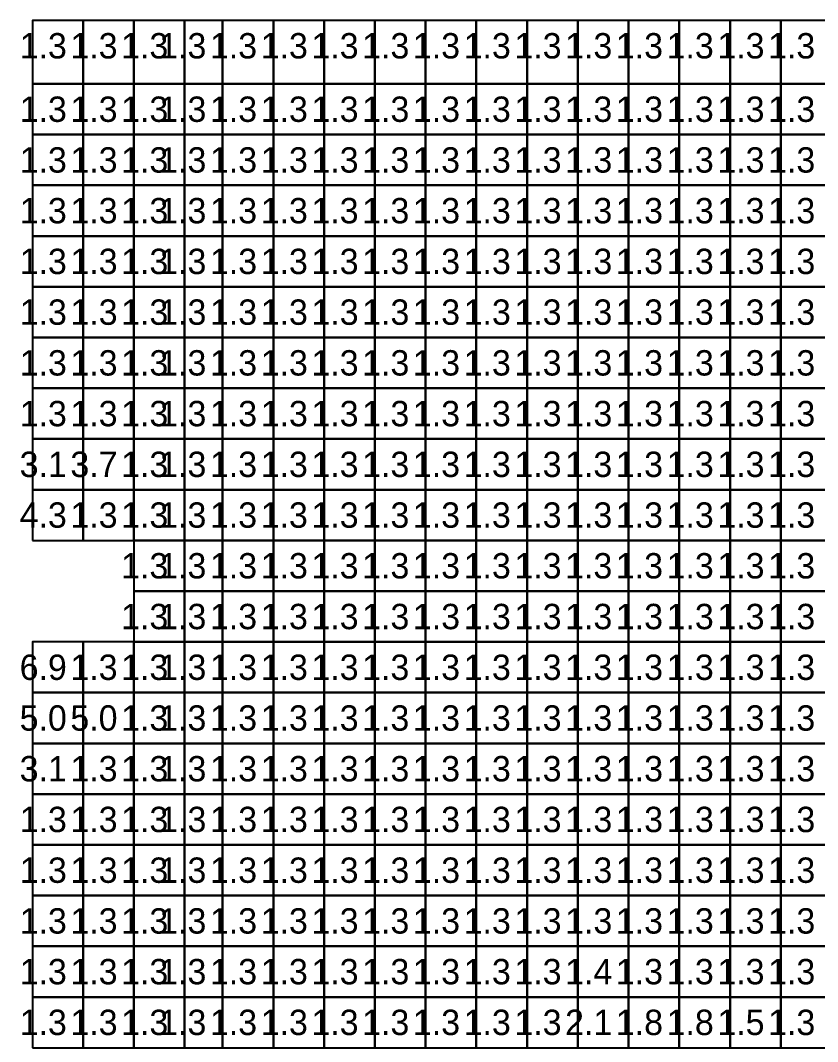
# Model space of a CAD drawing. Header units: metres. Extents: x -0.2 to 36.1, y -0.2 to 14.2.
# Drawn here: x -0.247 to 2.895, y 10.224 to 14.25 of the extents above; entities that cross this region are included whole.
import ezdxf

# ---------------------------------------------------------------- set-up
doc = ezdxf.new("R2010")
doc.units = ezdxf.units.M

msp = doc.modelspace()

# ---------------------------------------------------------------- linework, layer by layer
for points in [[(-0.2, 14), (0, 14), (0, 14.25), (-0.2, 14.25)], [(0, 14), (0.2, 14), (0.2, 14.25), (0, 14.25)], [(0.2, 14), (0.4, 14), (0.4, 14.25), (0.2, 14.25)], [(0.4, 14), (0.55, 14), (0.55, 14.25), (0.4, 14.25)], [(0.55, 14), (0.75, 14), (0.75, 14.25), (0.55, 14.25)], [(0.75, 14), (0.95, 14), (0.95, 14.25), (0.75, 14.25)], [(0.95, 14), (1.15, 14), (1.15, 14.25), (0.95, 14.25)], [(1.15, 14), (1.35, 14), (1.35, 14.25), (1.15, 14.25)], [(1.35, 14), (1.55, 14), (1.55, 14.25), (1.35, 14.25)], [(1.55, 14), (1.75, 14), (1.75, 14.25), (1.55, 14.25)], [(1.75, 14), (1.95, 14), (1.95, 14.25), (1.75, 14.25)], [(1.95, 14), (2.15, 14), (2.15, 14.25), (1.95, 14.25)], [(2.15, 14), (2.35, 14), (2.35, 14.25), (2.15, 14.25)], [(2.35, 14), (2.55, 14), (2.55, 14.25), (2.35, 14.25)], [(2.55, 14), (2.75, 14), (2.75, 14.25), (2.55, 14.25)], [(2.75, 14), (2.95, 14), (2.95, 14.25), (2.75, 14.25)], [(-0.2, 13.8), (0, 13.8), (0, 14), (-0.2, 14)], [(0, 13.8), (0.2, 13.8), (0.2, 14), (0, 14)], [(0.2, 13.8), (0.4, 13.8), (0.4, 14), (0.2, 14)], [(0.4, 13.8), (0.55, 13.8), (0.55, 14), (0.4, 14)], [(0.55, 13.8), (0.75, 13.8), (0.75, 14), (0.55, 14)], [(0.75, 13.8), (0.95, 13.8), (0.95, 14), (0.75, 14)], [(0.95, 13.8), (1.15, 13.8), (1.15, 14), (0.95, 14)], [(1.15, 13.8), (1.35, 13.8), (1.35, 14), (1.15, 14)], [(1.35, 13.8), (1.55, 13.8), (1.55, 14), (1.35, 14)], [(1.55, 13.8), (1.75, 13.8), (1.75, 14), (1.55, 14)], [(1.75, 13.8), (1.95, 13.8), (1.95, 14), (1.75, 14)], [(1.95, 13.8), (2.15, 13.8), (2.15, 14), (1.95, 14)], [(2.15, 13.8), (2.35, 13.8), (2.35, 14), (2.15, 14)], [(2.35, 13.8), (2.55, 13.8), (2.55, 14), (2.35, 14)], [(2.55, 13.8), (2.75, 13.8), (2.75, 14), (2.55, 14)], [(2.75, 13.8), (2.95, 13.8), (2.95, 14), (2.75, 14)], [(-0.2, 13.6), (0, 13.6), (0, 13.8), (-0.2, 13.8)], [(0, 13.6), (0.2, 13.6), (0.2, 13.8), (0, 13.8)], [(0.2, 13.6), (0.4, 13.6), (0.4, 13.8), (0.2, 13.8)], [(0.4, 13.6), (0.55, 13.6), (0.55, 13.8), (0.4, 13.8)], [(0.55, 13.6), (0.75, 13.6), (0.75, 13.8), (0.55, 13.8)], [(0.75, 13.6), (0.95, 13.6), (0.95, 13.8), (0.75, 13.8)], [(0.95, 13.6), (1.15, 13.6), (1.15, 13.8), (0.95, 13.8)], [(1.15, 13.6), (1.35, 13.6), (1.35, 13.8), (1.15, 13.8)], [(1.35, 13.6), (1.55, 13.6), (1.55, 13.8), (1.35, 13.8)], [(1.55, 13.6), (1.75, 13.6), (1.75, 13.8), (1.55, 13.8)], [(1.75, 13.6), (1.95, 13.6), (1.95, 13.8), (1.75, 13.8)], [(1.95, 13.6), (2.15, 13.6), (2.15, 13.8), (1.95, 13.8)], [(2.15, 13.6), (2.35, 13.6), (2.35, 13.8), (2.15, 13.8)], [(2.35, 13.6), (2.55, 13.6), (2.55, 13.8), (2.35, 13.8)], [(2.55, 13.6), (2.75, 13.6), (2.75, 13.8), (2.55, 13.8)], [(2.75, 13.6), (2.95, 13.6), (2.95, 13.8), (2.75, 13.8)], [(-0.2, 13.4), (0, 13.4), (0, 13.6), (-0.2, 13.6)], [(0, 13.4), (0.2, 13.4), (0.2, 13.6), (0, 13.6)], [(0.2, 13.4), (0.4, 13.4), (0.4, 13.6), (0.2, 13.6)], [(0.4, 13.4), (0.55, 13.4), (0.55, 13.6), (0.4, 13.6)], [(0.55, 13.4), (0.75, 13.4), (0.75, 13.6), (0.55, 13.6)], [(0.75, 13.4), (0.95, 13.4), (0.95, 13.6), (0.75, 13.6)], [(0.95, 13.4), (1.15, 13.4), (1.15, 13.6), (0.95, 13.6)], [(1.15, 13.4), (1.35, 13.4), (1.35, 13.6), (1.15, 13.6)], [(1.35, 13.4), (1.55, 13.4), (1.55, 13.6), (1.35, 13.6)], [(1.55, 13.4), (1.75, 13.4), (1.75, 13.6), (1.55, 13.6)], [(1.75, 13.4), (1.95, 13.4), (1.95, 13.6), (1.75, 13.6)], [(1.95, 13.4), (2.15, 13.4), (2.15, 13.6), (1.95, 13.6)], [(2.15, 13.4), (2.35, 13.4), (2.35, 13.6), (2.15, 13.6)], [(2.35, 13.4), (2.55, 13.4), (2.55, 13.6), (2.35, 13.6)], [(2.55, 13.4), (2.75, 13.4), (2.75, 13.6), (2.55, 13.6)], [(2.75, 13.4), (2.95, 13.4), (2.95, 13.6), (2.75, 13.6)], [(-0.2, 13.2), (0, 13.2), (0, 13.4), (-0.2, 13.4)], [(0, 13.2), (0.2, 13.2), (0.2, 13.4), (0, 13.4)], [(0.2, 13.2), (0.4, 13.2), (0.4, 13.4), (0.2, 13.4)], [(0.4, 13.2), (0.55, 13.2), (0.55, 13.4), (0.4, 13.4)], [(0.55, 13.2), (0.75, 13.2), (0.75, 13.4), (0.55, 13.4)], [(0.75, 13.2), (0.95, 13.2), (0.95, 13.4), (0.75, 13.4)], [(0.95, 13.2), (1.15, 13.2), (1.15, 13.4), (0.95, 13.4)], [(1.15, 13.2), (1.35, 13.2), (1.35, 13.4), (1.15, 13.4)], [(1.35, 13.2), (1.55, 13.2), (1.55, 13.4), (1.35, 13.4)], [(1.55, 13.2), (1.75, 13.2), (1.75, 13.4), (1.55, 13.4)], [(1.75, 13.2), (1.95, 13.2), (1.95, 13.4), (1.75, 13.4)], [(1.95, 13.2), (2.15, 13.2), (2.15, 13.4), (1.95, 13.4)], [(2.15, 13.2), (2.35, 13.2), (2.35, 13.4), (2.15, 13.4)], [(2.35, 13.2), (2.55, 13.2), (2.55, 13.4), (2.35, 13.4)], [(2.55, 13.2), (2.75, 13.2), (2.75, 13.4), (2.55, 13.4)], [(2.75, 13.2), (2.95, 13.2), (2.95, 13.4), (2.75, 13.4)], [(-0.2, 13), (0, 13), (0, 13.2), (-0.2, 13.2)], [(0, 13), (0.2, 13), (0.2, 13.2), (0, 13.2)], [(0.2, 13), (0.4, 13), (0.4, 13.2), (0.2, 13.2)], [(0.4, 13), (0.55, 13), (0.55, 13.2), (0.4, 13.2)], [(0.55, 13), (0.75, 13), (0.75, 13.2), (0.55, 13.2)], [(0.75, 13), (0.95, 13), (0.95, 13.2), (0.75, 13.2)], [(0.95, 13), (1.15, 13), (1.15, 13.2), (0.95, 13.2)], [(1.15, 13), (1.35, 13), (1.35, 13.2), (1.15, 13.2)], [(1.35, 13), (1.55, 13), (1.55, 13.2), (1.35, 13.2)], [(1.55, 13), (1.75, 13), (1.75, 13.2), (1.55, 13.2)], [(1.75, 13), (1.95, 13), (1.95, 13.2), (1.75, 13.2)], [(1.95, 13), (2.15, 13), (2.15, 13.2), (1.95, 13.2)], [(2.15, 13), (2.35, 13), (2.35, 13.2), (2.15, 13.2)], [(2.35, 13), (2.55, 13), (2.55, 13.2), (2.35, 13.2)], [(2.55, 13), (2.75, 13), (2.75, 13.2), (2.55, 13.2)], [(2.75, 13), (2.95, 13), (2.95, 13.2), (2.75, 13.2)], [(-0.2, 12.8), (0, 12.8), (0, 13), (-0.2, 13)], [(0, 12.8), (0.2, 12.8), (0.2, 13), (0, 13)], [(0.2, 12.8), (0.4, 12.8), (0.4, 13), (0.2, 13)], [(0.4, 12.8), (0.55, 12.8), (0.55, 13), (0.4, 13)], [(0.55, 12.8), (0.75, 12.8), (0.75, 13), (0.55, 13)], [(0.75, 12.8), (0.95, 12.8), (0.95, 13), (0.75, 13)], [(0.95, 12.8), (1.15, 12.8), (1.15, 13), (0.95, 13)], [(1.15, 12.8), (1.35, 12.8), (1.35, 13), (1.15, 13)], [(1.35, 12.8), (1.55, 12.8), (1.55, 13), (1.35, 13)], [(1.55, 12.8), (1.75, 12.8), (1.75, 13), (1.55, 13)], [(1.75, 12.8), (1.95, 12.8), (1.95, 13), (1.75, 13)], [(1.95, 12.8), (2.15, 12.8), (2.15, 13), (1.95, 13)], [(2.15, 12.8), (2.35, 12.8), (2.35, 13), (2.15, 13)], [(2.35, 12.8), (2.55, 12.8), (2.55, 13), (2.35, 13)], [(2.55, 12.8), (2.75, 12.8), (2.75, 13), (2.55, 13)], [(2.75, 12.8), (2.95, 12.8), (2.95, 13), (2.75, 13)], [(-0.2, 12.6), (0, 12.6), (0, 12.8), (-0.2, 12.8)], [(0, 12.6), (0.2, 12.6), (0.2, 12.8), (0, 12.8)], [(0.2, 12.6), (0.4, 12.6), (0.4, 12.8), (0.2, 12.8)], [(0.4, 12.6), (0.55, 12.6), (0.55, 12.8), (0.4, 12.8)], [(0.55, 12.6), (0.75, 12.6), (0.75, 12.8), (0.55, 12.8)], [(0.75, 12.6), (0.95, 12.6), (0.95, 12.8), (0.75, 12.8)], [(0.95, 12.6), (1.15, 12.6), (1.15, 12.8), (0.95, 12.8)], [(1.15, 12.6), (1.35, 12.6), (1.35, 12.8), (1.15, 12.8)], [(1.35, 12.6), (1.55, 12.6), (1.55, 12.8), (1.35, 12.8)], [(1.55, 12.6), (1.75, 12.6), (1.75, 12.8), (1.55, 12.8)], [(1.75, 12.6), (1.95, 12.6), (1.95, 12.8), (1.75, 12.8)], [(1.95, 12.6), (2.15, 12.6), (2.15, 12.8), (1.95, 12.8)], [(2.15, 12.6), (2.35, 12.6), (2.35, 12.8), (2.15, 12.8)], [(2.35, 12.6), (2.55, 12.6), (2.55, 12.8), (2.35, 12.8)], [(2.55, 12.6), (2.75, 12.6), (2.75, 12.8), (2.55, 12.8)], [(2.75, 12.6), (2.95, 12.6), (2.95, 12.8), (2.75, 12.8)], [(-0.2, 12.4), (0, 12.4), (0, 12.6), (-0.2, 12.6)], [(0, 12.4), (0.2, 12.4), (0.2, 12.6), (0, 12.6)], [(0.2, 12.4), (0.4, 12.4), (0.4, 12.6), (0.2, 12.6)], [(0.4, 12.4), (0.55, 12.4), (0.55, 12.6), (0.4, 12.6)], [(0.55, 12.4), (0.75, 12.4), (0.75, 12.6), (0.55, 12.6)], [(0.75, 12.4), (0.95, 12.4), (0.95, 12.6), (0.75, 12.6)], [(0.95, 12.4), (1.15, 12.4), (1.15, 12.6), (0.95, 12.6)], [(1.15, 12.4), (1.35, 12.4), (1.35, 12.6), (1.15, 12.6)], [(1.35, 12.4), (1.55, 12.4), (1.55, 12.6), (1.35, 12.6)], [(1.55, 12.4), (1.75, 12.4), (1.75, 12.6), (1.55, 12.6)], [(1.75, 12.4), (1.95, 12.4), (1.95, 12.6), (1.75, 12.6)], [(1.95, 12.4), (2.15, 12.4), (2.15, 12.6), (1.95, 12.6)], [(2.15, 12.4), (2.35, 12.4), (2.35, 12.6), (2.15, 12.6)], [(2.35, 12.4), (2.55, 12.4), (2.55, 12.6), (2.35, 12.6)], [(2.55, 12.4), (2.75, 12.4), (2.75, 12.6), (2.55, 12.6)], [(2.75, 12.4), (2.95, 12.4), (2.95, 12.6), (2.75, 12.6)], [(-0.2, 12.2), (0, 12.2), (0, 12.4), (-0.2, 12.4)], [(0, 12.2), (0.2, 12.2), (0.2, 12.4), (0, 12.4)], [(0.2, 12.2), (0.4, 12.2), (0.4, 12.4), (0.2, 12.4)], [(0.4, 12.2), (0.55, 12.2), (0.55, 12.4), (0.4, 12.4)], [(0.55, 12.2), (0.75, 12.2), (0.75, 12.4), (0.55, 12.4)], [(0.75, 12.2), (0.95, 12.2), (0.95, 12.4), (0.75, 12.4)], [(0.95, 12.2), (1.15, 12.2), (1.15, 12.4), (0.95, 12.4)], [(1.15, 12.2), (1.35, 12.2), (1.35, 12.4), (1.15, 12.4)], [(1.35, 12.2), (1.55, 12.2), (1.55, 12.4), (1.35, 12.4)], [(1.55, 12.2), (1.75, 12.2), (1.75, 12.4), (1.55, 12.4)], [(1.75, 12.2), (1.95, 12.2), (1.95, 12.4), (1.75, 12.4)], [(1.95, 12.2), (2.15, 12.2), (2.15, 12.4), (1.95, 12.4)], [(2.15, 12.2), (2.35, 12.2), (2.35, 12.4), (2.15, 12.4)], [(2.35, 12.2), (2.55, 12.2), (2.55, 12.4), (2.35, 12.4)], [(2.55, 12.2), (2.75, 12.2), (2.75, 12.4), (2.55, 12.4)], [(2.75, 12.2), (2.95, 12.2), (2.95, 12.4), (2.75, 12.4)], [(0.2, 12), (0.4, 12), (0.4, 12.2), (0.2, 12.2)], [(0.4, 12), (0.55, 12), (0.55, 12.2), (0.4, 12.2)], [(0.55, 12), (0.75, 12), (0.75, 12.2), (0.55, 12.2)], [(0.75, 12), (0.95, 12), (0.95, 12.2), (0.75, 12.2)], [(0.95, 12), (1.15, 12), (1.15, 12.2), (0.95, 12.2)], [(1.15, 12), (1.35, 12), (1.35, 12.2), (1.15, 12.2)], [(1.35, 12), (1.55, 12), (1.55, 12.2), (1.35, 12.2)], [(1.55, 12), (1.75, 12), (1.75, 12.2), (1.55, 12.2)], [(1.75, 12), (1.95, 12), (1.95, 12.2), (1.75, 12.2)], [(1.95, 12), (2.15, 12), (2.15, 12.2), (1.95, 12.2)], [(2.15, 12), (2.35, 12), (2.35, 12.2), (2.15, 12.2)], [(2.35, 12), (2.55, 12), (2.55, 12.2), (2.35, 12.2)], [(2.55, 12), (2.75, 12), (2.75, 12.2), (2.55, 12.2)], [(2.75, 12), (2.95, 12), (2.95, 12.2), (2.75, 12.2)], [(0.2, 11.8), (0.4, 11.8), (0.4, 12), (0.2, 12)], [(0.4, 11.8), (0.55, 11.8), (0.55, 12), (0.4, 12)], [(0.55, 11.8), (0.75, 11.8), (0.75, 12), (0.55, 12)], [(0.75, 11.8), (0.95, 11.8), (0.95, 12), (0.75, 12)], [(0.95, 11.8), (1.15, 11.8), (1.15, 12), (0.95, 12)], [(1.15, 11.8), (1.35, 11.8), (1.35, 12), (1.15, 12)], [(1.35, 11.8), (1.55, 11.8), (1.55, 12), (1.35, 12)], [(1.55, 11.8), (1.75, 11.8), (1.75, 12), (1.55, 12)], [(1.75, 11.8), (1.95, 11.8), (1.95, 12), (1.75, 12)], [(1.95, 11.8), (2.15, 11.8), (2.15, 12), (1.95, 12)], [(2.15, 11.8), (2.35, 11.8), (2.35, 12), (2.15, 12)], [(2.35, 11.8), (2.55, 11.8), (2.55, 12), (2.35, 12)], [(2.55, 11.8), (2.75, 11.8), (2.75, 12), (2.55, 12)], [(2.75, 11.8), (2.95, 11.8), (2.95, 12), (2.75, 12)], [(-0.2, 11.6), (0, 11.6), (0, 11.8), (-0.2, 11.8)], [(0, 11.6), (0.2, 11.6), (0.2, 11.8), (0, 11.8)], [(0.2, 11.6), (0.4, 11.6), (0.4, 11.8), (0.2, 11.8)], [(0.4, 11.6), (0.55, 11.6), (0.55, 11.8), (0.4, 11.8)], [(0.55, 11.6), (0.75, 11.6), (0.75, 11.8), (0.55, 11.8)], [(0.75, 11.6), (0.95, 11.6), (0.95, 11.8), (0.75, 11.8)], [(0.95, 11.6), (1.15, 11.6), (1.15, 11.8), (0.95, 11.8)], [(1.15, 11.6), (1.35, 11.6), (1.35, 11.8), (1.15, 11.8)], [(1.35, 11.6), (1.55, 11.6), (1.55, 11.8), (1.35, 11.8)], [(1.55, 11.6), (1.75, 11.6), (1.75, 11.8), (1.55, 11.8)], [(1.75, 11.6), (1.95, 11.6), (1.95, 11.8), (1.75, 11.8)], [(1.95, 11.6), (2.15, 11.6), (2.15, 11.8), (1.95, 11.8)], [(2.15, 11.6), (2.35, 11.6), (2.35, 11.8), (2.15, 11.8)], [(2.35, 11.6), (2.55, 11.6), (2.55, 11.8), (2.35, 11.8)], [(2.55, 11.6), (2.75, 11.6), (2.75, 11.8), (2.55, 11.8)], [(2.75, 11.6), (2.95, 11.6), (2.95, 11.8), (2.75, 11.8)], [(-0.2, 11.4), (0, 11.4), (0, 11.6), (-0.2, 11.6)], [(0, 11.4), (0.2, 11.4), (0.2, 11.6), (0, 11.6)], [(0.2, 11.4), (0.4, 11.4), (0.4, 11.6), (0.2, 11.6)], [(0.4, 11.4), (0.55, 11.4), (0.55, 11.6), (0.4, 11.6)], [(0.55, 11.4), (0.75, 11.4), (0.75, 11.6), (0.55, 11.6)], [(0.75, 11.4), (0.95, 11.4), (0.95, 11.6), (0.75, 11.6)], [(0.95, 11.4), (1.15, 11.4), (1.15, 11.6), (0.95, 11.6)], [(1.15, 11.4), (1.35, 11.4), (1.35, 11.6), (1.15, 11.6)], [(1.35, 11.4), (1.55, 11.4), (1.55, 11.6), (1.35, 11.6)], [(1.55, 11.4), (1.75, 11.4), (1.75, 11.6), (1.55, 11.6)], [(1.75, 11.4), (1.95, 11.4), (1.95, 11.6), (1.75, 11.6)], [(1.95, 11.4), (2.15, 11.4), (2.15, 11.6), (1.95, 11.6)], [(2.15, 11.4), (2.35, 11.4), (2.35, 11.6), (2.15, 11.6)], [(2.35, 11.4), (2.55, 11.4), (2.55, 11.6), (2.35, 11.6)], [(2.55, 11.4), (2.75, 11.4), (2.75, 11.6), (2.55, 11.6)], [(2.75, 11.4), (2.95, 11.4), (2.95, 11.6), (2.75, 11.6)], [(-0.2, 11.2), (0, 11.2), (0, 11.4), (-0.2, 11.4)], [(0, 11.2), (0.2, 11.2), (0.2, 11.4), (0, 11.4)], [(0.2, 11.2), (0.4, 11.2), (0.4, 11.4), (0.2, 11.4)], [(0.4, 11.2), (0.55, 11.2), (0.55, 11.4), (0.4, 11.4)], [(0.55, 11.2), (0.75, 11.2), (0.75, 11.4), (0.55, 11.4)], [(0.75, 11.2), (0.95, 11.2), (0.95, 11.4), (0.75, 11.4)], [(0.95, 11.2), (1.15, 11.2), (1.15, 11.4), (0.95, 11.4)], [(1.15, 11.2), (1.35, 11.2), (1.35, 11.4), (1.15, 11.4)], [(1.35, 11.2), (1.55, 11.2), (1.55, 11.4), (1.35, 11.4)], [(1.55, 11.2), (1.75, 11.2), (1.75, 11.4), (1.55, 11.4)], [(1.75, 11.2), (1.95, 11.2), (1.95, 11.4), (1.75, 11.4)], [(1.95, 11.2), (2.15, 11.2), (2.15, 11.4), (1.95, 11.4)], [(2.15, 11.2), (2.35, 11.2), (2.35, 11.4), (2.15, 11.4)], [(2.35, 11.2), (2.55, 11.2), (2.55, 11.4), (2.35, 11.4)], [(2.55, 11.2), (2.75, 11.2), (2.75, 11.4), (2.55, 11.4)], [(2.75, 11.2), (2.95, 11.2), (2.95, 11.4), (2.75, 11.4)], [(-0.2, 11), (0, 11), (0, 11.2), (-0.2, 11.2)], [(0, 11), (0.2, 11), (0.2, 11.2), (0, 11.2)], [(0.2, 11), (0.4, 11), (0.4, 11.2), (0.2, 11.2)], [(0.4, 11), (0.55, 11), (0.55, 11.2), (0.4, 11.2)], [(0.55, 11), (0.75, 11), (0.75, 11.2), (0.55, 11.2)], [(0.75, 11), (0.95, 11), (0.95, 11.2), (0.75, 11.2)], [(0.95, 11), (1.15, 11), (1.15, 11.2), (0.95, 11.2)], [(1.15, 11), (1.35, 11), (1.35, 11.2), (1.15, 11.2)], [(1.35, 11), (1.55, 11), (1.55, 11.2), (1.35, 11.2)], [(1.55, 11), (1.75, 11), (1.75, 11.2), (1.55, 11.2)], [(1.75, 11), (1.95, 11), (1.95, 11.2), (1.75, 11.2)], [(1.95, 11), (2.15, 11), (2.15, 11.2), (1.95, 11.2)], [(2.15, 11), (2.35, 11), (2.35, 11.2), (2.15, 11.2)], [(2.35, 11), (2.55, 11), (2.55, 11.2), (2.35, 11.2)], [(2.55, 11), (2.75, 11), (2.75, 11.2), (2.55, 11.2)], [(2.75, 11), (2.95, 11), (2.95, 11.2), (2.75, 11.2)], [(-0.2, 10.8), (0, 10.8), (0, 11), (-0.2, 11)], [(0, 10.8), (0.2, 10.8), (0.2, 11), (0, 11)], [(0.2, 10.8), (0.4, 10.8), (0.4, 11), (0.2, 11)], [(0.4, 10.8), (0.55, 10.8), (0.55, 11), (0.4, 11)], [(0.55, 10.8), (0.75, 10.8), (0.75, 11), (0.55, 11)], [(0.75, 10.8), (0.95, 10.8), (0.95, 11), (0.75, 11)], [(0.95, 10.8), (1.15, 10.8), (1.15, 11), (0.95, 11)], [(1.15, 10.8), (1.35, 10.8), (1.35, 11), (1.15, 11)], [(1.35, 10.8), (1.55, 10.8), (1.55, 11), (1.35, 11)], [(1.55, 10.8), (1.75, 10.8), (1.75, 11), (1.55, 11)], [(1.75, 10.8), (1.95, 10.8), (1.95, 11), (1.75, 11)], [(1.95, 10.8), (2.15, 10.8), (2.15, 11), (1.95, 11)], [(2.15, 10.8), (2.35, 10.8), (2.35, 11), (2.15, 11)], [(2.35, 10.8), (2.55, 10.8), (2.55, 11), (2.35, 11)], [(2.55, 10.8), (2.75, 10.8), (2.75, 11), (2.55, 11)], [(2.75, 10.8), (2.95, 10.8), (2.95, 11), (2.75, 11)], [(-0.2, 10.6), (0, 10.6), (0, 10.8), (-0.2, 10.8)], [(0, 10.6), (0.2, 10.6), (0.2, 10.8), (0, 10.8)], [(0.2, 10.6), (0.4, 10.6), (0.4, 10.8), (0.2, 10.8)], [(0.4, 10.6), (0.55, 10.6), (0.55, 10.8), (0.4, 10.8)], [(0.55, 10.6), (0.75, 10.6), (0.75, 10.8), (0.55, 10.8)], [(0.75, 10.6), (0.95, 10.6), (0.95, 10.8), (0.75, 10.8)], [(0.95, 10.6), (1.15, 10.6), (1.15, 10.8), (0.95, 10.8)], [(1.15, 10.6), (1.35, 10.6), (1.35, 10.8), (1.15, 10.8)], [(1.35, 10.6), (1.55, 10.6), (1.55, 10.8), (1.35, 10.8)], [(1.55, 10.6), (1.75, 10.6), (1.75, 10.8), (1.55, 10.8)], [(1.75, 10.6), (1.95, 10.6), (1.95, 10.8), (1.75, 10.8)], [(1.95, 10.6), (2.15, 10.6), (2.15, 10.8), (1.95, 10.8)], [(2.15, 10.6), (2.35, 10.6), (2.35, 10.8), (2.15, 10.8)], [(2.35, 10.6), (2.55, 10.6), (2.55, 10.8), (2.35, 10.8)], [(2.55, 10.6), (2.75, 10.6), (2.75, 10.8), (2.55, 10.8)], [(2.75, 10.6), (2.95, 10.6), (2.95, 10.8), (2.75, 10.8)], [(-0.2, 10.4), (0, 10.4), (0, 10.6), (-0.2, 10.6)], [(0, 10.4), (0.2, 10.4), (0.2, 10.6), (0, 10.6)], [(0.2, 10.4), (0.4, 10.4), (0.4, 10.6), (0.2, 10.6)], [(0.4, 10.4), (0.55, 10.4), (0.55, 10.6), (0.4, 10.6)], [(0.55, 10.4), (0.75, 10.4), (0.75, 10.6), (0.55, 10.6)], [(0.75, 10.4), (0.95, 10.4), (0.95, 10.6), (0.75, 10.6)], [(0.95, 10.4), (1.15, 10.4), (1.15, 10.6), (0.95, 10.6)], [(1.15, 10.4), (1.35, 10.4), (1.35, 10.6), (1.15, 10.6)], [(1.35, 10.4), (1.55, 10.4), (1.55, 10.6), (1.35, 10.6)], [(1.55, 10.4), (1.75, 10.4), (1.75, 10.6), (1.55, 10.6)], [(1.75, 10.4), (1.95, 10.4), (1.95, 10.6), (1.75, 10.6)], [(1.95, 10.4), (2.15, 10.4), (2.15, 10.6), (1.95, 10.6)], [(2.15, 10.4), (2.35, 10.4), (2.35, 10.6), (2.15, 10.6)], [(2.35, 10.4), (2.55, 10.4), (2.55, 10.6), (2.35, 10.6)], [(2.55, 10.4), (2.75, 10.4), (2.75, 10.6), (2.55, 10.6)], [(2.75, 10.4), (2.95, 10.4), (2.95, 10.6), (2.75, 10.6)], [(-0.2, 10.2), (0, 10.2), (0, 10.4), (-0.2, 10.4)], [(0, 10.2), (0.2, 10.2), (0.2, 10.4), (0, 10.4)], [(0.2, 10.2), (0.4, 10.2), (0.4, 10.4), (0.2, 10.4)], [(0.4, 10.2), (0.55, 10.2), (0.55, 10.4), (0.4, 10.4)], [(0.55, 10.2), (0.75, 10.2), (0.75, 10.4), (0.55, 10.4)], [(0.75, 10.2), (0.95, 10.2), (0.95, 10.4), (0.75, 10.4)], [(0.95, 10.2), (1.15, 10.2), (1.15, 10.4), (0.95, 10.4)], [(1.15, 10.2), (1.35, 10.2), (1.35, 10.4), (1.15, 10.4)], [(1.35, 10.2), (1.55, 10.2), (1.55, 10.4), (1.35, 10.4)], [(1.55, 10.2), (1.75, 10.2), (1.75, 10.4), (1.55, 10.4)], [(1.75, 10.2), (1.95, 10.2), (1.95, 10.4), (1.75, 10.4)], [(1.95, 10.2), (2.15, 10.2), (2.15, 10.4), (1.95, 10.4)], [(2.15, 10.2), (2.35, 10.2), (2.35, 10.4), (2.15, 10.4)], [(2.35, 10.2), (2.55, 10.2), (2.55, 10.4), (2.35, 10.4)], [(2.55, 10.2), (2.75, 10.2), (2.75, 10.4), (2.55, 10.4)], [(2.75, 10.2), (2.95, 10.2), (2.95, 10.4), (2.75, 10.4)]]:
    msp.add_3dface(points)

# ---------------------------------------------------------------- texts
at = {"layer": 'TEXT_LAYER'}
for s, p in [('1.3', (-0.25, 14.1)), ('1.3', (-0.05, 14.1)), ('1.3', (0.15, 14.1)), ('1.3', (0.3, 14.1)), ('1.3', (0.5, 14.1)), ('1.3', (0.7, 14.1)), ('1.3', (0.9, 14.1)), ('1.3', (1.1, 14.1)), ('1.3', (1.3, 14.1)), ('1.3', (1.5, 14.1)), ('1.3', (1.7, 14.1)), ('1.3', (1.9, 14.1)), ('1.3', (2.1, 14.1)), ('1.3', (2.3, 14.1)), ('1.3', (2.5, 14.1)), ('1.3', (2.7, 14.1)), ('1.3', (-0.25, 13.85)), ('1.3', (-0.05, 13.85)), ('1.3', (0.15, 13.85)), ('1.3', (0.3, 13.85)), ('1.3', (0.5, 13.85)), ('1.3', (0.7, 13.85)), ('1.3', (0.9, 13.85)), ('1.3', (1.1, 13.85)), ('1.3', (1.3, 13.85)), ('1.3', (1.5, 13.85)), ('1.3', (1.7, 13.85)), ('1.3', (1.9, 13.85)), ('1.3', (2.1, 13.85)), ('1.3', (2.3, 13.85)), ('1.3', (2.5, 13.85)), ('1.3', (2.7, 13.85)), ('1.3', (-0.25, 13.65)), ('1.3', (-0.05, 13.65)), ('1.3', (0.15, 13.65)), ('1.3', (0.3, 13.65)), ('1.3', (0.5, 13.65)), ('1.3', (0.7, 13.65)), ('1.3', (0.9, 13.65)), ('1.3', (1.1, 13.65)), ('1.3', (1.3, 13.65)), ('1.3', (1.5, 13.65)), ('1.3', (1.7, 13.65)), ('1.3', (1.9, 13.65)), ('1.3', (2.1, 13.65)), ('1.3', (2.3, 13.65)), ('1.3', (2.5, 13.65)), ('1.3', (2.7, 13.65)), ('1.3', (-0.25, 13.45)), ('1.3', (-0.05, 13.45)), ('1.3', (0.15, 13.45)), ('1.3', (0.3, 13.45)), ('1.3', (0.5, 13.45)), ('1.3', (0.7, 13.45)), ('1.3', (0.9, 13.45)), ('1.3', (1.1, 13.45)), ('1.3', (1.3, 13.45)), ('1.3', (1.5, 13.45)), ('1.3', (1.7, 13.45)), ('1.3', (1.9, 13.45)), ('1.3', (2.1, 13.45)), ('1.3', (2.3, 13.45)), ('1.3', (2.5, 13.45)), ('1.3', (2.7, 13.45)), ('1.3', (-0.25, 13.25)), ('1.3', (-0.05, 13.25)), ('1.3', (0.15, 13.25)), ('1.3', (0.3, 13.25)), ('1.3', (0.5, 13.25)), ('1.3', (0.7, 13.25)), ('1.3', (0.9, 13.25)), ('1.3', (1.1, 13.25)), ('1.3', (1.3, 13.25)), ('1.3', (1.5, 13.25)), ('1.3', (1.7, 13.25)), ('1.3', (1.9, 13.25)), ('1.3', (2.1, 13.25)), ('1.3', (2.3, 13.25)), ('1.3', (2.5, 13.25)), ('1.3', (2.7, 13.25)), ('1.3', (-0.25, 13.05)), ('1.3', (-0.05, 13.05)), ('1.3', (0.15, 13.05)), ('1.3', (0.3, 13.05)), ('1.3', (0.5, 13.05)), ('1.3', (0.7, 13.05)), ('1.3', (0.9, 13.05)), ('1.3', (1.1, 13.05)), ('1.3', (1.3, 13.05)), ('1.3', (1.5, 13.05)), ('1.3', (1.7, 13.05)), ('1.3', (1.9, 13.05)), ('1.3', (2.1, 13.05)), ('1.3', (2.3, 13.05)), ('1.3', (2.5, 13.05)), ('1.3', (2.7, 13.05)), ('1.3', (-0.25, 12.85)), ('1.3', (-0.05, 12.85)), ('1.3', (0.15, 12.85)), ('1.3', (0.3, 12.85)), ('1.3', (0.5, 12.85)), ('1.3', (0.7, 12.85)), ('1.3', (0.9, 12.85)), ('1.3', (1.1, 12.85)), ('1.3', (1.3, 12.85)), ('1.3', (1.5, 12.85)), ('1.3', (1.7, 12.85)), ('1.3', (1.9, 12.85)), ('1.3', (2.1, 12.85)), ('1.3', (2.3, 12.85)), ('1.3', (2.5, 12.85)), ('1.3', (2.7, 12.85)), ('1.3', (-0.25, 12.65)), ('1.3', (-0.05, 12.65)), ('1.3', (0.15, 12.65)), ('1.3', (0.3, 12.65)), ('1.3', (0.5, 12.65)), ('1.3', (0.7, 12.65)), ('1.3', (0.9, 12.65)), ('1.3', (1.1, 12.65)), ('1.3', (1.3, 12.65)), ('1.3', (1.5, 12.65)), ('1.3', (1.7, 12.65)), ('1.3', (1.9, 12.65)), ('1.3', (2.1, 12.65)), ('1.3', (2.3, 12.65)), ('1.3', (2.5, 12.65)), ('1.3', (2.7, 12.65)), ('3.1', (-0.25, 12.45)), ('3.7', (-0.05, 12.45)), ('1.3', (0.15, 12.45)), ('1.3', (0.3, 12.45)), ('1.3', (0.5, 12.45)), ('1.3', (0.7, 12.45)), ('1.3', (0.9, 12.45)), ('1.3', (1.1, 12.45)), ('1.3', (1.3, 12.45)), ('1.3', (1.5, 12.45)), ('1.3', (1.7, 12.45)), ('1.3', (1.9, 12.45)), ('1.3', (2.1, 12.45)), ('1.3', (2.3, 12.45)), ('1.3', (2.5, 12.45)), ('1.3', (2.7, 12.45)), ('4.3', (-0.25, 12.25)), ('1.3', (-0.05, 12.25)), ('1.3', (0.15, 12.25)), ('1.3', (0.3, 12.25)), ('1.3', (0.5, 12.25)), ('1.3', (0.7, 12.25)), ('1.3', (0.9, 12.25)), ('1.3', (1.1, 12.25)), ('1.3', (1.3, 12.25)), ('1.3', (1.5, 12.25)), ('1.3', (1.7, 12.25)), ('1.3', (1.9, 12.25)), ('1.3', (2.1, 12.25)), ('1.3', (2.3, 12.25)), ('1.3', (2.5, 12.25)), ('1.3', (2.7, 12.25)), ('1.3', (0.15, 12.05)), ('1.3', (0.3, 12.05)), ('1.3', (0.5, 12.05)), ('1.3', (0.7, 12.05)), ('1.3', (0.9, 12.05)), ('1.3', (1.1, 12.05)), ('1.3', (1.3, 12.05)), ('1.3', (1.5, 12.05)), ('1.3', (1.7, 12.05)), ('1.3', (1.9, 12.05)), ('1.3', (2.1, 12.05)), ('1.3', (2.3, 12.05)), ('1.3', (2.5, 12.05)), ('1.3', (2.7, 12.05)), ('1.3', (0.15, 11.85)), ('1.3', (0.3, 11.85)), ('1.3', (0.5, 11.85)), ('1.3', (0.7, 11.85)), ('1.3', (0.9, 11.85)), ('1.3', (1.1, 11.85)), ('1.3', (1.3, 11.85)), ('1.3', (1.5, 11.85)), ('1.3', (1.7, 11.85)), ('1.3', (1.9, 11.85)), ('1.3', (2.1, 11.85)), ('1.3', (2.3, 11.85)), ('1.3', (2.5, 11.85)), ('1.3', (2.7, 11.85)), ('6.9', (-0.25, 11.65)), ('1.3', (-0.05, 11.65)), ('1.3', (0.15, 11.65)), ('1.3', (0.3, 11.65)), ('1.3', (0.5, 11.65)), ('1.3', (0.7, 11.65)), ('1.3', (0.9, 11.65)), ('1.3', (1.1, 11.65)), ('1.3', (1.3, 11.65)), ('1.3', (1.5, 11.65)), ('1.3', (1.7, 11.65)), ('1.3', (1.9, 11.65)), ('1.3', (2.1, 11.65)), ('1.3', (2.3, 11.65)), ('1.3', (2.5, 11.65)), ('1.3', (2.7, 11.65)), ('5.0', (-0.25, 11.45)), ('5.0', (-0.05, 11.45)), ('1.3', (0.15, 11.45)), ('1.3', (0.3, 11.45)), ('1.3', (0.5, 11.45)), ('1.3', (0.7, 11.45)), ('1.3', (0.9, 11.45)), ('1.3', (1.1, 11.45)), ('1.3', (1.3, 11.45)), ('1.3', (1.5, 11.45)), ('1.3', (1.7, 11.45)), ('1.3', (1.9, 11.45)), ('1.3', (2.1, 11.45)), ('1.3', (2.3, 11.45)), ('1.3', (2.5, 11.45)), ('1.3', (2.7, 11.45)), ('3.1', (-0.25, 11.25)), ('1.3', (-0.05, 11.25)), ('1.3', (0.15, 11.25)), ('1.3', (0.3, 11.25)), ('1.3', (0.5, 11.25)), ('1.3', (0.7, 11.25)), ('1.3', (0.9, 11.25)), ('1.3', (1.1, 11.25)), ('1.3', (1.3, 11.25)), ('1.3', (1.5, 11.25)), ('1.3', (1.7, 11.25)), ('1.3', (1.9, 11.25)), ('1.3', (2.1, 11.25)), ('1.3', (2.3, 11.25)), ('1.3', (2.5, 11.25)), ('1.3', (2.7, 11.25)), ('1.3', (-0.25, 11.05)), ('1.3', (-0.05, 11.05)), ('1.3', (0.15, 11.05)), ('1.3', (0.3, 11.05)), ('1.3', (0.5, 11.05)), ('1.3', (0.7, 11.05)), ('1.3', (0.9, 11.05)), ('1.3', (1.1, 11.05)), ('1.3', (1.3, 11.05)), ('1.3', (1.5, 11.05)), ('1.3', (1.7, 11.05)), ('1.3', (1.9, 11.05)), ('1.3', (2.1, 11.05)), ('1.3', (2.3, 11.05)), ('1.3', (2.5, 11.05)), ('1.3', (2.7, 11.05)), ('1.3', (-0.25, 10.85)), ('1.3', (-0.05, 10.85)), ('1.3', (0.15, 10.85)), ('1.3', (0.3, 10.85)), ('1.3', (0.5, 10.85)), ('1.3', (0.7, 10.85)), ('1.3', (0.9, 10.85)), ('1.3', (1.1, 10.85)), ('1.3', (1.3, 10.85)), ('1.3', (1.5, 10.85)), ('1.3', (1.7, 10.85)), ('1.3', (1.9, 10.85)), ('1.3', (2.1, 10.85)), ('1.3', (2.3, 10.85)), ('1.3', (2.5, 10.85)), ('1.3', (2.7, 10.85)), ('1.3', (-0.25, 10.65)), ('1.3', (-0.05, 10.65)), ('1.3', (0.15, 10.65)), ('1.3', (0.3, 10.65)), ('1.3', (0.5, 10.65)), ('1.3', (0.7, 10.65)), ('1.3', (0.9, 10.65)), ('1.3', (1.1, 10.65)), ('1.3', (1.3, 10.65)), ('1.3', (1.5, 10.65)), ('1.3', (1.7, 10.65)), ('1.3', (1.9, 10.65)), ('1.3', (2.1, 10.65)), ('1.3', (2.3, 10.65)), ('1.3', (2.5, 10.65)), ('1.3', (2.7, 10.65)), ('1.3', (-0.25, 10.45)), ('1.3', (-0.05, 10.45)), ('1.3', (0.15, 10.45)), ('1.3', (0.3, 10.45)), ('1.3', (0.5, 10.45)), ('1.3', (0.7, 10.45)), ('1.3', (0.9, 10.45)), ('1.3', (1.1, 10.45)), ('1.3', (1.3, 10.45)), ('1.3', (1.5, 10.45)), ('1.3', (1.7, 10.45)), ('1.4', (1.9, 10.45)), ('1.3', (2.1, 10.45)), ('1.3', (2.3, 10.45)), ('1.3', (2.5, 10.45)), ('1.3', (2.7, 10.45)), ('1.3', (-0.25, 10.25)), ('1.3', (-0.05, 10.25)), ('1.3', (0.15, 10.25)), ('1.3', (0.3, 10.25)), ('1.3', (0.5, 10.25)), ('1.3', (0.7, 10.25)), ('1.3', (0.9, 10.25)), ('1.3', (1.1, 10.25)), ('1.3', (1.3, 10.25)), ('1.3', (1.5, 10.25)), ('1.3', (1.7, 10.25)), ('2.1', (1.9, 10.25)), ('1.8', (2.1, 10.25)), ('1.8', (2.3, 10.25)), ('1.5', (2.5, 10.25)), ('1.3', (2.7, 10.25))]:
    msp.add_text(s, height=0.1, dxfattribs=at).set_placement(p)

doc.saveas('drawing.dxf')
